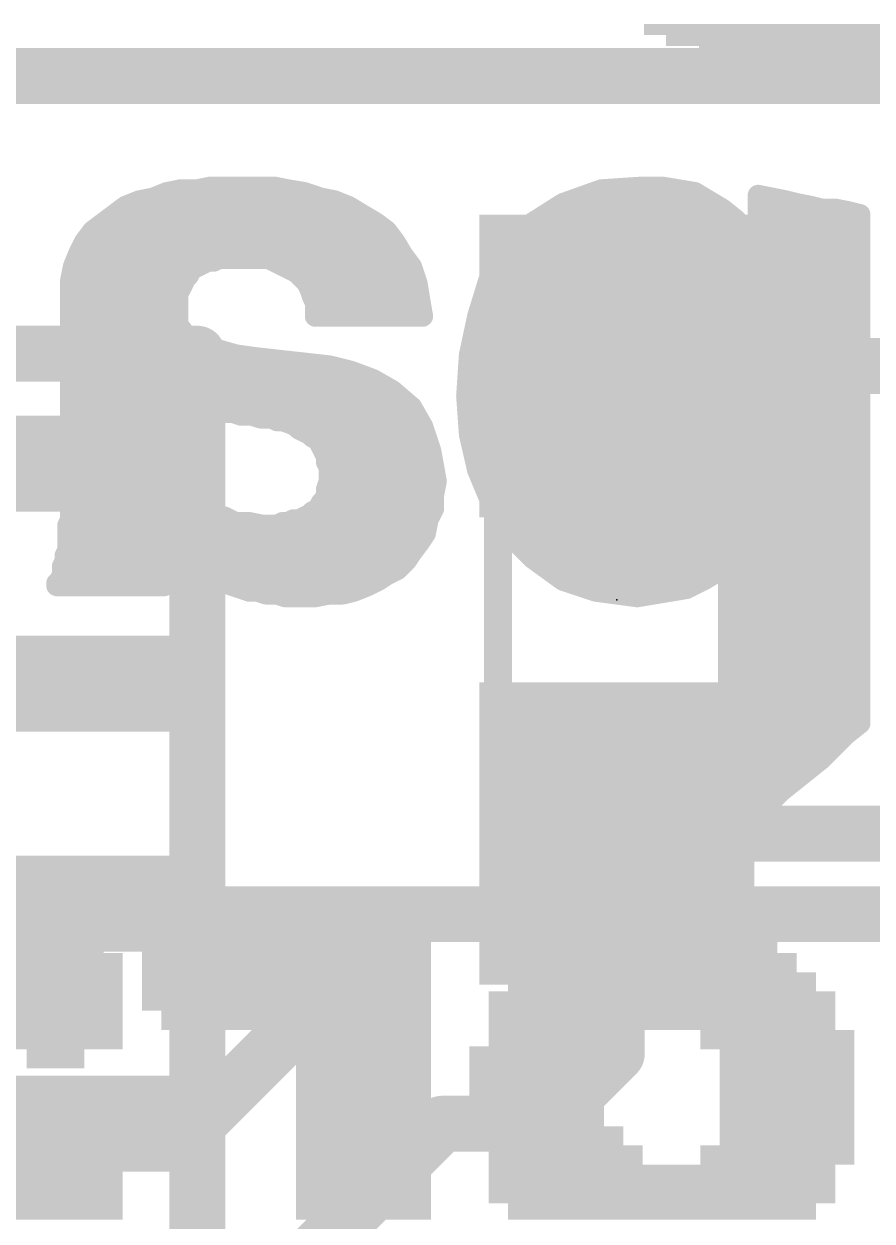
# Model space of a CAD drawing. Extents: x -23 to 93, y -71 to 33.
# Drawn here: x 20.069 to 23.153, y 12.346 to 16.699 of the extents above; entities that cross this region are included whole.
import ezdxf

# ---------------------------------------------------------------- set-up
doc = ezdxf.new("R2010")
doc.units = 0
for name, color, linetype in [('1', 12, 'CONTINUOUS'), ('16', 132, 'CONTINUOUS'), ('21', 41, 'CONTINUOUS'), ('22', 40, 'CONTINUOUS'), ('23', 53, 'CONTINUOUS'), ('31', 253, 'CONTINUOUS'), ('51', 53, 'CONTINUOUS')]:
    doc.layers.add(name, color=color, linetype=linetype)

# ---------------------------------------------------------------- blocks, each defined once
blk = doc.blocks.new('RECT')
blk.add_solid([(-0.5, -0.5), (0.5, -0.5), (-0.5, 0.5), (0.5, 0.5)])

msp = doc.modelspace()

# ---------------------------------------------------------------- linework, layer by layer
at = {"layer": '1', "const_width": 0.2032}
for points in [[(16.51, 16.51), (24.13, 16.51)], [(22.225, 15.455), (23.665, 15.455)], [(22.225, 13.755), (23.665, 13.755)], [(22.225, 12.954), (22.225, 13.755)], [(20.701, 12.7), (21.336, 13.335)], [(21.971, 12.7), (22.225, 12.954)], [(21.971, 12.7), (22.225, 12.954)], [(20.25, 12.7), (20.701, 12.7)], [(21.59, 12.7), (20.79, 11.9)], [(21.59, 12.7), (21.971, 12.7)]]:
    msp.add_lwpolyline(points, dxfattribs=at)
at = {"layer": '1', "const_width": 0.1016}
for points in [[(22.225, 15.5058, 1), (22.225, 15.4042)], [(22.225, 13.8058, 1), (22.225, 13.7042)], [(22.2758, 13.755, 1), (22.1742, 13.755)], [(21.3719, 13.2991, 1), (21.3001, 13.3709)], [(22.2609, 12.9181, 1), (22.1891, 12.9899)], [(22.2609, 12.9181, 1), (22.1891, 12.9899)], [(22.1742, 12.954, 1), (22.2758, 12.954)], [(20.25, 12.7508, 1), (20.25, 12.6492)], [(20.701, 12.6492, 1), (20.701, 12.7508)], [(21.59, 12.7508, 1), (21.59, 12.6492)], [(21.6259, 12.6641, 1), (21.5541, 12.7359)], [(21.971, 12.6492, 1), (21.971, 12.7508)], [(20.6651, 12.7359, 1), (20.7369, 12.6641)], [(21.9351, 12.7359, 1), (22.0069, 12.6641)], [(21.9351, 12.7359, 1), (22.0069, 12.6641)]]:
    msp.add_lwpolyline(points, format="xyb", dxfattribs=at)
at = {"layer": '16', "const_width": 0.2032}
msp.add_lwpolyline([(25.908, 13.462), (19.05, 13.462)], dxfattribs=at)
at = {"layer": '21', "const_width": 0.2032}
for points in [[(17.4, 15.5), (20.7, 15.5)], [(20.7, 15.5), (20.7, 9.9)]]:
    msp.add_lwpolyline(points, dxfattribs=at)
at = {"layer": '21', "const_width": 0.1016}
for points in [[(20.7508, 15.5, 1), (20.6492, 15.5)], [(20.7, 15.4492, 1), (20.7, 15.5508)]]:
    msp.add_lwpolyline(points, format="xyb", dxfattribs=at)
at = {"layer": '22', "const_width": 0.0762}
for points in [[(20.589, 16.086), (20.539, 16.066)], [(20.5695, 16.0782), (21.1124, 16.0782)], [(20.639, 16.096), (20.589, 16.086)], [(20.699, 16.096), (20.639, 16.096)], [(20.749, 16.106), (20.699, 16.096)], [(20.979, 16.106), (20.749, 16.106)], [(21.029, 16.096), (20.979, 16.106)], [(21.089, 16.086), (21.029, 16.096)], [(21.149, 16.066), (21.089, 16.086)], [(22.169, 16.096), (22.029, 16.046)], [(22.1192, 16.0782), (22.522, 16.0782)], [(22.319, 16.106), (22.169, 16.096)], [(22.389, 16.106), (22.319, 16.106)], [(22.509, 16.086), (22.389, 16.106)], [(22.609, 16.026), (22.509, 16.086)], [(22.839, 16.056), (22.739, 16.076)], [(22.739, 16.076), (22.739, 15.896)], [(20.439, 16.036), (20.319, 15.946)], [(20.489, 16.056), (20.439, 16.036)], [(20.539, 16.066), (20.489, 16.056)], [(21.199, 16.056), (21.149, 16.066)], [(21.249, 16.036), (21.199, 16.056)], [(21.349, 15.976), (21.249, 16.036)], [(22.029, 16.046), (21.919, 15.976)], [(22.659, 15.986), (22.609, 16.026)], [(22.879, 16.046), (22.839, 16.056)], [(22.929, 16.036), (22.879, 16.046)], [(22.969, 16.026), (22.929, 16.036)], [(23.019, 16.026), (22.969, 16.026)], [(23.069, 16.016), (23.019, 16.026)], [(20.3937, 16.002), (21.3057, 16.002)], [(21.9599, 16.002), (22.639, 16.002)], [(22.699, 15.946), (22.659, 15.986)], [(22.739, 16.002), (23.109, 16.002)], [(23.109, 16.006), (23.069, 16.016)], [(23.109, 14.156), (23.109, 16.006)], [(20.319, 15.946), (20.289, 15.906)], [(21.389, 15.946), (21.349, 15.976)], [(21.419, 15.906), (21.389, 15.946)], [(21.919, 15.976), (21.829, 15.876)], [(22.739, 15.896), (22.699, 15.946)], [(20.289, 15.906), (20.269, 15.866)], [(20.3039, 15.9258), (21.4042, 15.9258)], [(21.449, 15.856), (21.419, 15.906)], [(21.8738, 15.9258), (22.7152, 15.9258)], [(22.739, 15.9258), (23.109, 15.9258)], [(20.269, 15.866), (20.249, 15.816)], [(21.479, 15.816), (21.449, 15.856)], [(21.829, 15.876), (21.759, 15.766)], [(20.249, 15.816), (20.239, 15.766)], [(20.2624, 15.8496), (21.4538, 15.8496)], [(20.679, 15.806), (20.739, 15.836)], [(20.739, 15.836), (20.759, 15.836)], [(20.759, 15.836), (20.779, 15.846)], [(20.779, 15.846), (20.959, 15.846)], [(20.959, 15.846), (21.059, 15.796)], [(21.499, 15.756), (21.479, 15.816)], [(21.8122, 15.8496), (23.109, 15.8496)], [(22.319, 15.806), (22.409, 15.816)], [(22.409, 15.816), (22.489, 15.806)], [(20.239, 15.766), (20.239, 14.896)], [(20.2405, 15.7734), (20.6577, 15.7734)], [(20.629, 15.716), (20.659, 15.776)], [(20.659, 15.776), (20.669, 15.786)], [(20.669, 15.786), (20.679, 15.806)], [(21.059, 15.796), (21.099, 15.756)], [(21.0816, 15.7734), (21.4932, 15.7734)], [(21.759, 15.766), (21.719, 15.636)], [(21.7637, 15.7734), (22.2451, 15.7734)], [(22.189, 15.736), (22.249, 15.776)], [(22.249, 15.776), (22.319, 15.806)], [(22.489, 15.806), (22.569, 15.776)], [(22.569, 15.776), (22.619, 15.736)], [(22.5723, 15.7734), (23.109, 15.7734)], [(21.099, 15.756), (21.109, 15.736)], [(21.109, 15.736), (21.119, 15.706)], [(21.519, 15.636), (21.499, 15.756)], [(22.139, 15.676), (22.189, 15.736)], [(22.619, 15.736), (22.669, 15.676)], [(20.239, 15.6972), (20.629, 15.6972)], [(20.629, 15.606), (20.629, 15.716)], [(21.119, 15.706), (21.129, 15.686)], [(21.1234, 15.6972), (21.5088, 15.6972)], [(21.129, 15.686), (21.129, 15.636)], [(21.7378, 15.6972), (22.1567, 15.6972)], [(22.6513, 15.6972), (23.109, 15.6972)], [(21.129, 15.636), (21.519, 15.636)], [(21.719, 15.636), (21.689, 15.496)], [(22.109, 15.606), (22.139, 15.676)], [(22.669, 15.676), (22.699, 15.606)], [(20.239, 15.621), (20.629, 15.621)], [(20.659, 15.566), (20.629, 15.606)], [(21.7158, 15.621), (22.1154, 15.621)], [(22.079, 15.526), (22.109, 15.606)], [(22.6926, 15.621), (23.109, 15.621)], [(22.699, 15.606), (22.729, 15.526)], [(20.709, 15.536), (20.659, 15.566)], [(20.239, 15.5448), (20.6943, 15.5448)], [(20.769, 15.516), (20.709, 15.536)], [(20.839, 15.496), (20.769, 15.516)], [(21.6995, 15.5448), (22.0861, 15.5448)], [(22.069, 15.446), (22.079, 15.526)], [(22.7219, 15.5448), (23.109, 15.5448)], [(22.729, 15.526), (22.739, 15.446)], [(20.239, 15.4686), (20.8322, 15.4686)], [(20.839, 15.496), (20.789, 15.296)], [(20.789, 15.296), (20.839, 15.496)], [(20.8322, 15.4686), (21.0656, 15.4686)], [(20.909, 15.486), (20.839, 15.496)], [(21.089, 15.466), (20.909, 15.486)], [(21.009, 15.256), (21.089, 15.466)], [(21.089, 15.466), (21.009, 15.256)], [(21.179, 15.456), (21.089, 15.466)], [(21.689, 15.496), (21.679, 15.346)], [(21.6872, 15.4686), (22.0718, 15.4686)], [(22.7362, 15.4686), (23.109, 15.4686)], [(21.259, 15.436), (21.179, 15.456)], [(21.339, 15.406), (21.259, 15.436)], [(22.069, 15.356), (22.069, 15.446)], [(22.739, 15.446), (22.739, 15.276)], [(20.239, 15.3924), (20.8131, 15.3924)], [(20.8131, 15.3924), (21.061, 15.3924)], [(21.061, 15.3924), (21.3628, 15.3924)], [(21.409, 15.366), (21.339, 15.406)], [(21.6821, 15.3924), (22.069, 15.3924)], [(22.739, 15.3924), (23.109, 15.3924)], [(20.629, 15.116), (20.629, 15.346)], [(20.629, 15.346), (20.649, 15.326)], [(21.479, 15.306), (21.409, 15.366)], [(22.069, 15.356), (21.679, 15.346)], [(21.679, 15.346), (22.069, 15.356)], [(21.679, 15.346), (21.689, 15.206)], [(22.069, 15.276), (22.069, 15.356)], [(20.239, 15.3162), (20.629, 15.3162)], [(20.649, 15.326), (20.669, 15.326)], [(20.669, 15.326), (20.709, 15.306)], [(20.6886, 15.3162), (20.7941, 15.3162)], [(20.709, 15.306), (20.729, 15.306)], [(20.729, 15.306), (20.749, 15.296)], [(20.749, 15.296), (20.789, 15.296)], [(20.789, 15.296), (20.809, 15.286)], [(20.7941, 15.3162), (21.0319, 15.3162)], [(20.809, 15.286), (20.829, 15.286)], [(20.829, 15.286), (20.859, 15.276)], [(21.0319, 15.3162), (21.4671, 15.3162)], [(21.519, 15.236), (21.479, 15.306)], [(21.6811, 15.3162), (22.069, 15.3162)], [(22.739, 15.3162), (23.109, 15.3162)], [(20.859, 15.276), (20.899, 15.276)], [(20.899, 15.276), (20.929, 15.266)], [(20.929, 15.266), (20.969, 15.266)], [(20.969, 15.266), (20.989, 15.256)], [(20.989, 15.256), (21.009, 15.256)], [(21.009, 15.256), (21.039, 15.246)], [(21.039, 15.246), (21.059, 15.236)], [(22.079, 15.196), (22.069, 15.276)], [(22.739, 15.276), (22.699, 15.116)], [(20.239, 15.24), (20.629, 15.24)], [(21.051, 15.24), (21.5167, 15.24)], [(21.059, 15.236), (21.069, 15.226)], [(21.069, 15.226), (21.109, 15.206)], [(21.109, 15.206), (21.119, 15.196)], [(21.549, 15.146), (21.519, 15.236)], [(21.6866, 15.24), (22.0735, 15.24)], [(21.689, 15.206), (21.719, 15.076)], [(22.73, 15.24), (23.109, 15.24)], [(20.239, 15.1638), (20.629, 15.1638)], [(21.119, 15.196), (21.139, 15.186)], [(21.139, 15.186), (21.169, 15.126)], [(21.1501, 15.1638), (21.5431, 15.1638)], [(21.6987, 15.1638), (22.0911, 15.1638)], [(22.109, 15.116), (22.079, 15.196)], [(22.711, 15.1638), (23.109, 15.1638)], [(20.639, 15.086), (20.629, 15.116)], [(21.169, 15.126), (21.169, 15.106)], [(21.569, 15.036), (21.549, 15.146)], [(21.769, 14.956), (22.109, 15.116)], [(22.109, 15.116), (21.769, 14.956)], [(22.139, 15.046), (22.109, 15.116)], [(22.699, 15.116), (22.669, 15.046)], [(20.239, 15.0876), (20.6385, 15.0876)], [(20.649, 15.066), (20.639, 15.086)], [(21.169, 15.106), (21.179, 15.086)], [(21.1782, 15.0876), (21.5596, 15.0876)], [(21.179, 15.086), (21.179, 15.036)], [(21.7163, 15.0876), (22.0487, 15.0876)], [(21.719, 15.076), (21.769, 14.956)], [(22.0487, 15.0876), (22.1212, 15.0876)], [(22.6868, 15.0876), (23.109, 15.0876)], [(20.669, 15.006), (20.649, 15.066)], [(21.179, 15.036), (21.169, 15.006)], [(21.559, 14.986), (21.569, 15.036)], [(22.179, 14.996), (22.139, 15.046)], [(22.669, 15.046), (22.619, 14.996)], [(20.239, 15.0114), (20.6672, 15.0114)], [(20.689, 14.986), (20.669, 15.006)], [(20.709, 14.956), (20.689, 14.986)], [(21.169, 14.986), (21.159, 14.966)], [(21.169, 15.006), (21.169, 14.986)], [(21.1708, 15.0114), (21.5641, 15.0114)], [(21.559, 14.936), (21.559, 14.986)], [(21.7459, 15.0114), (21.8867, 15.0114)], [(21.8867, 15.0114), (22.1667, 15.0114)], [(22.239, 14.946), (22.179, 14.996)], [(22.619, 14.996), (22.559, 14.946)], [(22.6344, 15.0114), (23.109, 15.0114)], [(20.729, 14.936), (20.709, 14.956)], [(21.149, 14.956), (21.139, 14.936)], [(21.159, 14.966), (21.149, 14.956)], [(21.769, 14.956), (21.829, 14.846)], [(22.319, 14.926), (22.239, 14.946)], [(22.559, 14.946), (22.489, 14.926)], [(20.239, 14.896), (20.229, 14.876)], [(20.239, 14.9352), (20.7302, 14.9352)], [(20.759, 14.916), (20.729, 14.936)], [(20.799, 14.906), (20.759, 14.916)], [(20.839, 14.886), (20.799, 14.906)], [(21.049, 14.896), (21.029, 14.886)], [(21.069, 14.896), (21.049, 14.896)], [(21.109, 14.916), (21.069, 14.896)], [(21.119, 14.926), (21.109, 14.916)], [(21.139, 14.936), (21.119, 14.926)], [(21.1374, 14.9352), (21.5586, 14.9352)], [(21.529, 14.846), (21.539, 14.896)], [(21.539, 14.896), (21.559, 14.936)], [(21.7803, 14.9352), (22.2822, 14.9352)], [(22.399, 14.916), (22.319, 14.926)], [(22.489, 14.926), (22.399, 14.916)], [(22.5212, 14.9352), (23.109, 14.9352)], [(20.229, 14.876), (20.229, 14.786)], [(20.229, 14.859), (21.5316, 14.859)], [(20.889, 14.886), (20.839, 14.886)], [(20.939, 14.876), (20.889, 14.886)], [(20.989, 14.876), (20.939, 14.876)], [(21.009, 14.886), (20.989, 14.876)], [(21.029, 14.886), (21.009, 14.886)], [(21.8219, 14.859), (23.109, 14.859)], [(21.479, 14.776), (21.509, 14.816)], [(21.509, 14.816), (21.529, 14.846)], [(21.829, 14.846), (21.919, 14.756)], [(22.639, 14.736), (22.719, 14.836)], [(22.719, 14.836), (22.729, 14.836)], [(22.729, 14.836), (22.729, 13.816)], [(20.229, 14.786), (20.219, 14.766)], [(20.219, 14.766), (20.219, 14.746)], [(20.2274, 14.7828), (20.609, 14.7828)], [(20.609, 14.736), (20.609, 14.796)], [(20.609, 14.796), (20.629, 14.766)], [(20.6178, 14.7828), (21.4841, 14.7828)], [(20.629, 14.766), (20.659, 14.746)], [(21.459, 14.746), (21.479, 14.776)], [(21.8922, 14.7828), (22.6764, 14.7828)], [(22.729, 14.7828), (23.109, 14.7828)], [(20.219, 14.746), (20.209, 14.726)], [(20.209, 14.726), (20.209, 14.696)], [(20.599, 14.726), (20.609, 14.736)], [(20.599, 14.696), (20.599, 14.726)], [(20.659, 14.746), (20.679, 14.726)], [(20.679, 14.726), (20.709, 14.706)], [(21.429, 14.716), (21.459, 14.746)], [(21.919, 14.756), (22.029, 14.676)], [(22.539, 14.676), (22.639, 14.736)], [(20.199, 14.676), (20.189, 14.666)], [(20.209, 14.696), (20.199, 14.676)], [(20.209, 14.7066), (20.599, 14.7066)], [(20.579, 14.666), (20.589, 14.676)], [(20.589, 14.686), (20.599, 14.696)], [(20.589, 14.676), (20.589, 14.686)], [(20.7081, 14.7066), (21.4102, 14.7066)], [(20.709, 14.706), (20.739, 14.696)], [(20.739, 14.696), (20.769, 14.676)], [(20.769, 14.676), (20.889, 14.636)], [(21.319, 14.656), (21.359, 14.676)], [(21.359, 14.676), (21.389, 14.696)], [(21.389, 14.696), (21.429, 14.716)], [(21.9869, 14.7066), (22.59, 14.7066)], [(22.029, 14.676), (22.149, 14.636)], [(22.479, 14.646), (22.539, 14.676)], [(22.729, 14.7066), (23.109, 14.7066)], [(20.189, 14.666), (20.189, 14.656)], [(20.189, 14.656), (20.579, 14.656)], [(20.579, 14.656), (20.579, 14.666)], [(20.889, 14.636), (20.919, 14.636)], [(20.919, 14.636), (20.949, 14.626)], [(21.229, 14.626), (21.269, 14.636)], [(21.269, 14.636), (21.319, 14.656)], [(22.149, 14.636), (22.299, 14.616)], [(22.299, 14.616), (22.479, 14.646)], [(20.9358, 14.6304), (21.2466, 14.6304)], [(20.949, 14.626), (20.989, 14.626)], [(20.989, 14.626), (21.019, 14.616)], [(21.019, 14.616), (21.129, 14.616)], [(21.129, 14.616), (21.179, 14.626)], [(21.179, 14.626), (21.229, 14.626)], [(22.191, 14.6304), (22.3854, 14.6304)], [(22.729, 14.6304), (23.109, 14.6304)], [(22.729, 14.5542), (23.109, 14.5542)], [(22.729, 14.478), (23.109, 14.478)], [(22.729, 14.4018), (23.109, 14.4018)], [(22.729, 14.3256), (23.109, 14.3256)], [(22.729, 14.2494), (23.109, 14.2494)], [(22.729, 14.1732), (23.109, 14.1732)], [(23.059, 14.116), (23.109, 14.156)], [(22.969, 14.026), (23.059, 14.116)], [(22.729, 14.097), (23.04, 14.097)], [(22.819, 13.906), (22.969, 14.026)], [(22.729, 14.0208), (22.9625, 14.0208)], [(22.729, 13.9446), (22.8673, 13.9446)], [(22.729, 13.816), (22.819, 13.906)], [(22.729, 13.8684), (22.7814, 13.8684)]]:
    msp.add_lwpolyline(points, dxfattribs=at)
at = {"layer": '22', "const_width": 0.0381}
for points in [[(20.5695, 16.0973, 1), (20.5695, 16.0592)], [(20.5853, 16.1047, 1), (20.5927, 16.0673)], [(20.5961, 16.0683, 1), (20.5819, 16.1037)], [(20.639, 16.1151, 1), (20.639, 16.077)], [(20.6427, 16.0773, 1), (20.6353, 16.1147)], [(20.6953, 16.1147, 1), (20.7027, 16.0773)], [(20.699, 16.077, 1), (20.699, 16.1151)], [(20.749, 16.1251, 1), (20.749, 16.087)], [(20.7527, 16.0873, 1), (20.7453, 16.1247)], [(20.9827, 16.1247, 1), (20.9753, 16.0873)], [(20.979, 16.087, 1), (20.979, 16.1251)], [(21.0321, 16.1148, 1), (21.0259, 16.0772)], [(21.0253, 16.0773, 1), (21.0327, 16.1147)], [(21.095, 16.1041, 1), (21.083, 16.0679)], [(21.0859, 16.0672, 1), (21.0921, 16.1048)], [(21.1124, 16.0592, 1), (21.1124, 16.0973)], [(22.1192, 16.0973, 1), (22.1192, 16.0592)], [(22.1677, 16.115, 1), (22.1703, 16.077)], [(22.1754, 16.0781, 1), (22.1626, 16.1139)], [(22.319, 16.1251, 1), (22.319, 16.087)], [(22.3203, 16.087, 1), (22.3177, 16.125)], [(22.3921, 16.1248, 1), (22.3859, 16.0872)], [(22.389, 16.087, 1), (22.389, 16.1251)], [(22.5188, 16.1023, 1), (22.4992, 16.0697)], [(22.5059, 16.0672, 1), (22.5121, 16.1048)], [(22.522, 16.0592, 1), (22.522, 16.0973)], [(22.7427, 16.0947, 1), (22.7353, 16.0573)], [(22.7581, 16.076, 1), (22.72, 16.076)], [(20.4319, 16.0537, 1), (20.4461, 16.0183)], [(20.4504, 16.0208, 1), (20.4276, 16.0512)], [(20.4853, 16.0747, 1), (20.4927, 16.0373)], [(20.4961, 16.0383, 1), (20.4819, 16.0737)], [(20.5319, 16.0837, 1), (20.5461, 16.0483)], [(20.5427, 16.0473, 1), (20.5353, 16.0847)], [(21.1527, 16.0847, 1), (21.1453, 16.0473)], [(21.143, 16.0479, 1), (21.155, 16.0841)], [(21.2061, 16.0737, 1), (21.1919, 16.0383)], [(21.1953, 16.0373, 1), (21.2027, 16.0747)], [(21.2588, 16.0523, 1), (21.2392, 16.0197)], [(21.2419, 16.0183, 1), (21.2561, 16.0537)], [(22.0226, 16.0639, 1), (22.0354, 16.0281)], [(22.0392, 16.0299, 1), (22.0188, 16.0621)], [(22.6209, 16.0409, 1), (22.5971, 16.0111)], [(22.8436, 16.0745, 1), (22.8344, 16.0375)], [(22.8353, 16.0373, 1), (22.8427, 16.0747)], [(22.8827, 16.0647, 1), (22.8753, 16.0273)], [(22.8744, 16.0275, 1), (22.8836, 16.0645)], [(22.9336, 16.0545, 1), (22.9244, 16.0175)], [(22.9253, 16.0173, 1), (22.9327, 16.0547)], [(22.969, 16.045, 1), (22.969, 16.0069)], [(22.9644, 16.0075, 1), (22.9736, 16.0445)], [(23.0227, 16.0447, 1), (23.0153, 16.0073)], [(23.019, 16.0069, 1), (23.019, 16.045)], [(20.3937, 16.0211, 1), (20.3937, 15.983)], [(21.3057, 15.983, 1), (21.3057, 16.0211)], [(21.9599, 16.0211, 1), (21.9599, 15.983)], [(22.5992, 16.0097, 1), (22.6188, 16.0423)], [(22.639, 15.983, 1), (22.639, 16.0211)], [(22.6725, 15.9995, 1), (22.6455, 15.9725)], [(22.6471, 15.9711, 1), (22.6709, 16.0009)], [(22.739, 16.0211, 1), (22.739, 15.983)], [(23.0736, 16.0345, 1), (23.0644, 15.9975)], [(23.0653, 15.9973, 1), (23.0727, 16.0347)], [(23.1281, 16.006, 1), (23.09, 16.006)], [(23.1044, 15.9875, 1), (23.1136, 16.0245)], [(23.109, 15.983, 1), (23.109, 16.0211)], [(20.3076, 15.9612, 1), (20.3304, 15.9308)], [(20.3342, 15.9346, 1), (20.3038, 15.9574)], [(21.3604, 15.9912, 1), (21.3376, 15.9608)], [(21.3392, 15.9597, 1), (21.3588, 15.9923)], [(21.4042, 15.9574, 1), (21.3738, 15.9346)], [(21.3776, 15.9308, 1), (21.4004, 15.9612)], [(21.9088, 15.9921, 1), (21.9292, 15.9599)], [(21.9332, 15.9633, 1), (21.9048, 15.9887)], [(22.7139, 15.9579, 1), (22.6841, 15.9341)], [(22.6855, 15.9325, 1), (22.7125, 15.9595)], [(20.2738, 15.9174, 1), (20.3042, 15.8946)], [(20.306, 15.8975, 1), (20.272, 15.9145)], [(20.3039, 15.9449, 1), (20.3039, 15.9068)], [(21.4353, 15.9158, 1), (21.4027, 15.8962)], [(21.4038, 15.8946, 1), (21.4342, 15.9174)], [(21.4042, 15.9068, 1), (21.4042, 15.9449)], [(21.8738, 15.9449, 1), (21.8738, 15.9068)], [(22.7152, 15.9068, 1), (22.7152, 15.9449)], [(22.739, 15.9449, 1), (22.739, 15.9068)], [(23.109, 15.9068, 1), (23.109, 15.9449)], [(20.252, 15.8745, 1), (20.286, 15.8575)], [(20.2867, 15.8589, 1), (20.2513, 15.8731)], [(21.4642, 15.8674, 1), (21.4338, 15.8446)], [(21.8148, 15.8887, 1), (21.8432, 15.8633)], [(21.8451, 15.8658, 1), (21.8129, 15.8862)], [(22.72, 15.896, 1), (22.7581, 15.896)], [(22.7241, 15.8841, 1), (22.7539, 15.9079)], [(20.2677, 15.8123, 1), (20.2303, 15.8197)], [(20.2624, 15.8687, 1), (20.2624, 15.8306)], [(20.739, 15.8551, 1), (20.739, 15.817)], [(20.7475, 15.819, 1), (20.7305, 15.853)], [(20.7505, 15.853, 1), (20.7675, 15.819)], [(20.759, 15.817, 1), (20.759, 15.8551)], [(20.779, 15.8651, 1), (20.779, 15.827)], [(20.7875, 15.829, 1), (20.7705, 15.863)], [(20.9675, 15.863, 1), (20.9505, 15.829)], [(20.959, 15.827, 1), (20.959, 15.8651)], [(21.4327, 15.8462, 1), (21.4653, 15.8658)], [(21.4538, 15.8306, 1), (21.4538, 15.8687)], [(21.4971, 15.822, 1), (21.4609, 15.81)], [(21.4638, 15.8046, 1), (21.4942, 15.8274)], [(21.8122, 15.8687, 1), (21.8122, 15.8306)], [(22.4114, 15.8349, 1), (22.4066, 15.7971)], [(22.4111, 15.7971, 1), (22.4069, 15.8349)], [(23.109, 15.8306, 1), (23.109, 15.8687)], [(20.2581, 15.766, 1), (20.22, 15.766)], [(20.2405, 15.7925, 1), (20.2405, 15.7544)], [(20.2313, 15.8231, 1), (20.2667, 15.8089)], [(20.6455, 15.7895, 1), (20.6725, 15.7625)], [(20.676, 15.7675, 1), (20.642, 15.7845)], [(20.652, 15.7945, 1), (20.686, 15.7775)], [(20.6825, 15.7725, 1), (20.6555, 15.7995)], [(20.6577, 15.7544, 1), (20.6577, 15.7925)], [(20.6705, 15.823, 1), (20.6875, 15.789)], [(20.696, 15.7975, 1), (20.662, 15.8145)], [(21.0725, 15.8095, 1), (21.0455, 15.7825)], [(21.0505, 15.779, 1), (21.0675, 15.813)], [(21.0816, 15.7925, 1), (21.0816, 15.7544)], [(21.4932, 15.7544, 1), (21.4932, 15.7925)], [(21.7772, 15.7604, 1), (21.7408, 15.7716)], [(21.7637, 15.7925, 1), (21.7637, 15.7544)], [(22.2415, 15.7935, 1), (22.2565, 15.7585)], [(22.2596, 15.7601, 1), (22.2384, 15.7919)], [(22.2451, 15.7544, 1), (22.2451, 15.7925)], [(22.3169, 15.8249, 1), (22.3211, 15.7871)], [(22.3265, 15.7885, 1), (22.3115, 15.8235)], [(22.4957, 15.8238, 1), (22.4823, 15.7882)], [(22.4866, 15.7871, 1), (22.4914, 15.8249)], [(22.5809, 15.7909, 1), (22.5571, 15.7611)], [(22.5723, 15.7925, 1), (22.5723, 15.7544)], [(22.5623, 15.7582, 1), (22.5757, 15.7938)], [(23.109, 15.7544, 1), (23.109, 15.7925)], [(20.2203, 15.7697, 1), (20.2577, 15.7623)], [(21.116, 15.7645, 1), (21.082, 15.7475)], [(21.0855, 15.7425, 1), (21.1125, 15.7695)], [(21.1271, 15.742, 1), (21.0909, 15.73)], [(21.092, 15.7275, 1), (21.126, 15.7445)], [(21.5178, 15.7591, 1), (21.4802, 15.7529)], [(21.4809, 15.75, 1), (21.5171, 15.762)], [(21.7429, 15.7762, 1), (21.7751, 15.7558)], [(22.1784, 15.7519, 1), (22.1996, 15.7201)], [(22.2036, 15.7238, 1), (22.1744, 15.7482)], [(22.6336, 15.7482, 1), (22.6044, 15.7238)], [(22.6071, 15.7211, 1), (22.6309, 15.7509)], [(20.239, 15.7163, 1), (20.239, 15.6782)], [(20.6481, 15.716, 1), (20.61, 15.716)], [(20.612, 15.7245, 1), (20.646, 15.7075)], [(20.629, 15.6782, 1), (20.629, 15.7163)], [(21.136, 15.7145, 1), (21.102, 15.6975)], [(21.1009, 15.7, 1), (21.1371, 15.712)], [(21.1234, 15.7163, 1), (21.1234, 15.6782)], [(21.1481, 15.686, 1), (21.11, 15.686)], [(21.5088, 15.6782, 1), (21.5088, 15.7163)], [(21.7378, 15.7163, 1), (21.7378, 15.6782)], [(22.1567, 15.6782, 1), (22.1567, 15.7163)], [(22.6513, 15.7163, 1), (22.6513, 15.6782)], [(23.109, 15.6782, 1), (23.109, 15.7163)], [(21.129, 15.6551, 1), (21.129, 15.617)], [(21.112, 15.6775, 1), (21.146, 15.6945)], [(21.519, 15.617, 1), (21.519, 15.6551)], [(21.7376, 15.632, 1), (21.7004, 15.64)], [(22.1244, 15.6882, 1), (22.1536, 15.6638)], [(22.1565, 15.6685, 1), (22.1215, 15.6835)], [(22.6865, 15.6835, 1), (22.6515, 15.6685)], [(22.6544, 15.6638, 1), (22.6836, 15.6882)], [(20.239, 15.6401, 1), (20.239, 15.602)], [(20.6442, 15.6174, 1), (20.6138, 15.5946)], [(20.629, 15.602, 1), (20.629, 15.6401)], [(21.11, 15.636, 1), (21.1481, 15.636)], [(21.5002, 15.6329, 1), (21.5378, 15.6391)], [(21.7158, 15.6401, 1), (21.7158, 15.602)], [(21.7008, 15.6416, 1), (21.7372, 15.6304)], [(22.0915, 15.6135, 1), (22.1265, 15.5985)], [(22.1268, 15.5993, 1), (22.0912, 15.6127)], [(22.1154, 15.602, 1), (22.1154, 15.6401)], [(22.6926, 15.6401, 1), (22.6926, 15.602)], [(22.7168, 15.6127, 1), (22.6812, 15.5993)], [(22.6815, 15.5985, 1), (22.7165, 15.6135)], [(23.109, 15.602, 1), (23.109, 15.6401)], [(20.61, 15.606, 1), (20.6481, 15.606)], [(20.6688, 15.5823, 1), (20.6492, 15.5497)], [(20.6438, 15.5546, 1), (20.6742, 15.5774)], [(20.239, 15.5639, 1), (20.239, 15.5258)], [(20.715, 15.5541, 1), (20.703, 15.5179)], [(20.6943, 15.5258, 1), (20.6943, 15.5639)], [(20.6992, 15.5197, 1), (20.7188, 15.5523)], [(20.7742, 15.5343, 1), (20.7638, 15.4977)], [(20.763, 15.4979, 1), (20.775, 15.5341)], [(21.6995, 15.5639, 1), (21.6995, 15.5258)], [(22.0612, 15.5327, 1), (22.0968, 15.5193)], [(22.0979, 15.5236, 1), (22.0601, 15.5284)], [(22.0861, 15.5258, 1), (22.0861, 15.5639)], [(22.7219, 15.5639, 1), (22.7219, 15.5258)], [(22.7479, 15.5284, 1), (22.7101, 15.5236)], [(22.7112, 15.5193, 1), (22.7468, 15.5327)], [(23.109, 15.5258, 1), (23.109, 15.5639)], [(20.239, 15.4877, 1), (20.239, 15.4496)], [(20.8322, 15.4877, 1), (20.8322, 15.4496)], [(20.8417, 15.5149, 1), (20.8363, 15.4771)], [(20.8575, 15.4914, 1), (20.8205, 15.5006)], [(20.8575, 15.4914, 1), (20.8205, 15.5006)], [(20.8322, 15.4496, 1), (20.8322, 15.4877)], [(20.8338, 15.4777, 1), (20.8442, 15.5143)], [(20.9111, 15.5049, 1), (20.9069, 15.4671)], [(20.9063, 15.4671, 1), (20.9117, 15.5049)], [(21.0656, 15.4496, 1), (21.0656, 15.4877)], [(21.0911, 15.4849, 1), (21.0869, 15.4471)], [(21.1068, 15.4592, 1), (21.0712, 15.4728)], [(21.1068, 15.4592, 1), (21.0712, 15.4728)], [(21.0869, 15.4471, 1), (21.0911, 15.4849)], [(21.6872, 15.4877, 1), (21.6872, 15.4496)], [(21.6704, 15.5, 1), (21.7076, 15.492)], [(21.708, 15.4947, 1), (21.67, 15.4973)], [(22.0718, 15.4496, 1), (22.0718, 15.4877)], [(22.7362, 15.4877, 1), (22.7362, 15.4496)], [(23.109, 15.4496, 1), (23.109, 15.4877)], [(21.1836, 15.4745, 1), (21.1744, 15.4375)], [(21.1769, 15.4371, 1), (21.1811, 15.4749)], [(21.2657, 15.4538, 1), (21.2523, 15.4182)], [(21.2544, 15.4175, 1), (21.2636, 15.4545)], [(22.0501, 15.4484, 1), (22.0879, 15.4436)], [(22.0881, 15.446, 1), (22.05, 15.446)], [(22.7581, 15.446, 1), (22.72, 15.446)], [(22.7201, 15.4436, 1), (22.7579, 15.4484)], [(20.239, 15.4115, 1), (20.239, 15.3734)], [(20.8131, 15.4115, 1), (20.8131, 15.3734)], [(20.8131, 15.3734, 1), (20.8131, 15.4115)], [(21.061, 15.4115, 1), (21.061, 15.3734)], [(21.061, 15.3734, 1), (21.061, 15.4115)], [(21.3485, 15.4225, 1), (21.3295, 15.3895)], [(21.3323, 15.3882, 1), (21.3457, 15.4238)], [(21.3628, 15.3734, 1), (21.3628, 15.4115)], [(21.6821, 15.4115, 1), (21.6821, 15.3734)], [(22.069, 15.3734, 1), (22.069, 15.4115)], [(22.739, 15.4115, 1), (22.739, 15.3734)], [(23.109, 15.3734, 1), (23.109, 15.4115)], [(20.6481, 15.346, 1), (20.61, 15.346)], [(20.6425, 15.3595, 1), (20.6155, 15.3325)], [(21.4214, 15.3805, 1), (21.3966, 15.3515)], [(21.3995, 15.3495, 1), (21.4185, 15.3825)], [(21.6785, 15.365, 1), (21.6795, 15.327)], [(21.698, 15.3474, 1), (21.66, 15.3446)], [(21.6785, 15.365, 1), (21.6795, 15.327)], [(21.66, 15.3473, 1), (21.698, 15.3447)], [(22.0881, 15.356, 1), (22.05, 15.356)], [(22.05, 15.356, 1), (22.0881, 15.356)], [(22.0695, 15.337, 1), (22.0685, 15.375)], [(22.0695, 15.337, 1), (22.0685, 15.375)], [(20.239, 15.3353, 1), (20.239, 15.2972)], [(20.629, 15.2972, 1), (20.629, 15.3353)], [(20.649, 15.3451, 1), (20.649, 15.307)], [(20.6355, 15.3125, 1), (20.6625, 15.3395)], [(20.6775, 15.343, 1), (20.6605, 15.309)], [(20.669, 15.307, 1), (20.669, 15.3451)], [(20.6886, 15.3353, 1), (20.6886, 15.2972)], [(20.709, 15.3251, 1), (20.709, 15.287)], [(20.7005, 15.289, 1), (20.7175, 15.323)], [(20.7375, 15.323, 1), (20.7205, 15.289)], [(20.729, 15.287, 1), (20.729, 15.3251)], [(20.749, 15.3151, 1), (20.749, 15.277)], [(20.7405, 15.279, 1), (20.7575, 15.313)], [(20.7975, 15.313, 1), (20.7805, 15.279)], [(20.7941, 15.3353, 1), (20.7941, 15.2972)], [(20.789, 15.277, 1), (20.789, 15.3151)], [(20.809, 15.3051, 1), (20.809, 15.267)], [(20.7941, 15.2972, 1), (20.7941, 15.3353)], [(20.835, 15.3041, 1), (20.823, 15.2679)], [(20.829, 15.267, 1), (20.829, 15.3051)], [(21.0319, 15.3353, 1), (21.0319, 15.2972)], [(21.0319, 15.2972, 1), (21.0319, 15.3353)], [(21.4955, 15.3155, 1), (21.4625, 15.2965)], [(21.4666, 15.2915, 1), (21.4914, 15.3205)], [(21.4671, 15.2972, 1), (21.4671, 15.3353)], [(21.6811, 15.3353, 1), (21.6811, 15.2972)], [(22.069, 15.2972, 1), (22.069, 15.3353)], [(22.739, 15.3353, 1), (22.739, 15.2972)], [(23.109, 15.2972, 1), (23.109, 15.3353)], [(20.7705, 15.3006, 1), (20.8075, 15.2914)], [(20.7705, 15.3006, 1), (20.8075, 15.2914)], [(20.8005, 15.269, 1), (20.8175, 15.303)], [(20.859, 15.2951, 1), (20.859, 15.257)], [(20.853, 15.2579, 1), (20.865, 15.2941)], [(20.905, 15.2941, 1), (20.893, 15.2579)], [(20.899, 15.257, 1), (20.899, 15.2951)], [(20.929, 15.2851, 1), (20.929, 15.247)], [(20.923, 15.2479, 1), (20.935, 15.2841)], [(20.9775, 15.283, 1), (20.9605, 15.249)], [(20.969, 15.247, 1), (20.969, 15.2851)], [(20.989, 15.2751, 1), (20.989, 15.237)], [(20.9805, 15.239, 1), (20.9975, 15.273)], [(21.015, 15.2741, 1), (21.003, 15.2379)], [(20.9912, 15.2628, 1), (21.0268, 15.2492)], [(20.9912, 15.2628, 1), (21.0268, 15.2492)], [(21.009, 15.237, 1), (21.009, 15.2751)], [(21.0475, 15.263, 1), (21.0305, 15.229)], [(21.033, 15.2279, 1), (21.045, 15.2641)], [(22.0879, 15.2784, 1), (22.0501, 15.2736)], [(22.05, 15.276, 1), (22.0881, 15.276)], [(22.72, 15.276, 1), (22.7581, 15.276)], [(22.7575, 15.2714, 1), (22.7205, 15.2806)], [(20.239, 15.2591, 1), (20.239, 15.221)], [(20.629, 15.221, 1), (20.629, 15.2591)], [(21.051, 15.2591, 1), (21.051, 15.221)], [(21.0725, 15.2495, 1), (21.0455, 15.2225)], [(21.0775, 15.243, 1), (21.0605, 15.209)], [(21.0505, 15.219, 1), (21.0675, 15.253)], [(21.0555, 15.2125, 1), (21.0825, 15.2395)], [(21.1225, 15.2195, 1), (21.0955, 15.1925)], [(21.1005, 15.189, 1), (21.1175, 15.223)], [(21.5371, 15.242, 1), (21.5009, 15.23)], [(21.5025, 15.2265, 1), (21.5355, 15.2455)], [(21.5167, 15.221, 1), (21.5167, 15.2591)], [(21.6866, 15.2591, 1), (21.6866, 15.221)], [(21.7076, 15.2103, 1), (21.6704, 15.2017)], [(22.0735, 15.221, 1), (22.0735, 15.2591)], [(22.73, 15.2591, 1), (22.73, 15.221)], [(23.109, 15.221, 1), (23.109, 15.2591)], [(20.239, 15.1829, 1), (20.239, 15.1448)], [(20.629, 15.1448, 1), (20.629, 15.1829)], [(21.1275, 15.213, 1), (21.1105, 15.179)], [(21.1055, 15.1825, 1), (21.1325, 15.2095)], [(21.156, 15.1945, 1), (21.122, 15.1775)], [(21.1305, 15.169, 1), (21.1475, 15.203)], [(21.1501, 15.1829, 1), (21.1501, 15.1448)], [(21.5431, 15.1448, 1), (21.5431, 15.1829)], [(21.67, 15.2046, 1), (21.708, 15.2074)], [(21.6987, 15.1829, 1), (21.6987, 15.1448)], [(22.0968, 15.2027, 1), (22.0612, 15.1893)], [(22.0601, 15.1936, 1), (22.0979, 15.1984)], [(22.0911, 15.1448, 1), (22.0911, 15.1829)], [(22.711, 15.1829, 1), (22.711, 15.1448)], [(23.109, 15.1448, 1), (23.109, 15.1829)], [(20.6471, 15.122, 1), (20.6109, 15.11)], [(21.1881, 15.126, 1), (21.15, 15.126)], [(21.152, 15.1175, 1), (21.186, 15.1345)], [(21.5677, 15.1494, 1), (21.5303, 15.1426)], [(21.5309, 15.14, 1), (21.5671, 15.152)], [(22.1265, 15.1235, 1), (22.0915, 15.1085)], [(22.1171, 15.0988, 1), (22.1009, 15.1332)], [(22.1171, 15.0988, 1), (22.1009, 15.1332)], [(22.7165, 15.1085, 1), (22.6815, 15.1235)], [(20.239, 15.1067, 1), (20.239, 15.0686)], [(20.61, 15.116, 1), (20.6481, 15.116)], [(20.656, 15.0945, 1), (20.622, 15.0775)], [(20.6209, 15.08, 1), (20.6571, 15.092)], [(20.6385, 15.0686, 1), (20.6385, 15.1067)], [(21.186, 15.1145, 1), (21.152, 15.0975)], [(21.15, 15.106, 1), (21.1881, 15.106)], [(21.1782, 15.1067, 1), (21.1782, 15.0686)], [(21.1981, 15.086, 1), (21.16, 15.086)], [(21.162, 15.0775, 1), (21.196, 15.0945)], [(21.5596, 15.0686, 1), (21.5596, 15.1067)], [(21.7163, 15.1067, 1), (21.7163, 15.0686)], [(21.7366, 15.0833, 1), (21.7014, 15.0687)], [(22.0487, 15.1067, 1), (22.0487, 15.0686)], [(22.0487, 15.0686, 1), (22.0487, 15.1067)], [(22.0912, 15.1093, 1), (22.1268, 15.1227)], [(22.1212, 15.0686, 1), (22.1212, 15.1067)], [(22.6868, 15.1067, 1), (22.6868, 15.0686)], [(22.6805, 15.1206, 1), (22.7175, 15.1114)], [(23.109, 15.0686, 1), (23.109, 15.1067)], [(20.6671, 15.072, 1), (20.6309, 15.06)], [(20.632, 15.0575, 1), (20.666, 15.0745)], [(21.1971, 15.03, 1), (21.1609, 15.042)], [(21.5877, 15.0323, 1), (21.5503, 15.0397)], [(21.7004, 15.0717, 1), (21.7376, 15.0803)], [(22.1539, 15.0579, 1), (22.1241, 15.0341)], [(22.1215, 15.0385, 1), (22.1565, 15.0535)], [(22.6515, 15.0535, 1), (22.6865, 15.0385)], [(22.6825, 15.0325, 1), (22.6555, 15.0595)], [(20.239, 15.0305, 1), (20.239, 14.9924)], [(20.6825, 15.0195, 1), (20.6555, 14.9925)], [(20.6509, 15, 1), (20.6871, 15.012)], [(20.6672, 14.9924, 1), (20.6672, 15.0305)], [(20.7049, 14.9966, 1), (20.6731, 14.9754)], [(20.6755, 14.9725, 1), (20.7025, 14.9995)], [(21.1881, 15.006, 1), (21.15, 15.006)], [(21.1509, 15.012, 1), (21.1871, 15)], [(21.1708, 15.0305, 1), (21.1708, 14.9924)], [(21.186, 14.9775, 1), (21.152, 14.9945)], [(21.16, 15.036, 1), (21.1981, 15.036)], [(21.5781, 14.986, 1), (21.54, 14.986)], [(21.5503, 15.0326, 1), (21.5877, 15.0394)], [(21.5641, 14.9924, 1), (21.5641, 15.0305)], [(21.7459, 15.0305, 1), (21.7459, 14.9924)], [(21.8867, 15.0305, 1), (21.8867, 14.9924)], [(21.8867, 14.9924, 1), (21.8867, 15.0305)], [(22.1912, 15.0106, 1), (22.1668, 14.9814)], [(22.1641, 14.9841, 1), (22.1939, 15.0079)], [(22.1667, 14.9924, 1), (22.1667, 15.0305)], [(22.6055, 15.0095, 1), (22.6325, 14.9825)], [(22.6312, 14.9814, 1), (22.6068, 15.0106)], [(22.6344, 15.0305, 1), (22.6344, 14.9924)], [(23.109, 14.9924, 1), (23.109, 15.0305)], [(20.7225, 14.9695, 1), (20.6955, 14.9425)], [(20.6931, 14.9454, 1), (20.7249, 14.9666)], [(21.1355, 14.9695, 1), (21.1625, 14.9425)], [(21.166, 14.9475, 1), (21.132, 14.9645)], [(21.142, 14.9745, 1), (21.176, 14.9575)], [(21.1725, 14.9525, 1), (21.1455, 14.9795)], [(21.15, 14.986, 1), (21.1881, 14.986)], [(21.5403, 14.9897, 1), (21.5777, 14.9823)], [(21.7857, 14.9651, 1), (21.7523, 14.9469)], [(21.7609, 14.9732, 1), (21.7771, 14.9388)], [(21.7609, 14.9732, 1), (21.7771, 14.9388)], [(21.7514, 14.9487, 1), (21.7866, 14.9633)], [(22.2436, 14.9645, 1), (22.2344, 14.9275)], [(22.2268, 14.9314, 1), (22.2512, 14.9606)], [(22.5468, 14.9606, 1), (22.5712, 14.9314)], [(22.5642, 14.9277, 1), (22.5538, 14.9643)], [(20.239, 14.9543, 1), (20.239, 14.9162)], [(20.256, 14.8875, 1), (20.222, 14.9045)], [(20.7396, 14.9519, 1), (20.7184, 14.9201)], [(20.7155, 14.9225, 1), (20.7425, 14.9495)], [(20.7302, 14.9162, 1), (20.7302, 14.9543)], [(20.7636, 14.9345, 1), (20.7544, 14.8975)], [(20.7484, 14.9001, 1), (20.7696, 14.9319)], [(20.8075, 14.923, 1), (20.7905, 14.889)], [(20.7944, 14.8875, 1), (20.8036, 14.9245)], [(21.049, 14.9151, 1), (21.049, 14.877)], [(21.0575, 14.879, 1), (21.0405, 14.913)], [(21.0605, 14.913, 1), (21.0775, 14.879)], [(21.069, 14.877, 1), (21.069, 14.9151)], [(21.0955, 14.9295, 1), (21.1225, 14.9025)], [(21.1105, 14.943, 1), (21.1275, 14.909)], [(21.1175, 14.899, 1), (21.1005, 14.933)], [(21.1325, 14.9125, 1), (21.1055, 14.9395)], [(21.1374, 14.9543, 1), (21.1374, 14.9162)], [(21.122, 14.9445, 1), (21.156, 14.9275)], [(21.1475, 14.919, 1), (21.1305, 14.953)], [(21.5577, 14.8923, 1), (21.5203, 14.8997)], [(21.54, 14.936, 1), (21.5781, 14.936)], [(21.576, 14.9275, 1), (21.542, 14.9445)], [(21.5586, 14.9162, 1), (21.5586, 14.9543)], [(21.7803, 14.9543, 1), (21.7803, 14.9162)], [(22.2822, 14.9162, 1), (22.2822, 14.9543)], [(22.3214, 14.9449, 1), (22.3166, 14.9071)], [(22.3144, 14.9075, 1), (22.3236, 14.9445)], [(22.3969, 14.9349, 1), (22.4011, 14.8971)], [(22.3966, 14.8971, 1), (22.4014, 14.9349)], [(22.4838, 14.9443, 1), (22.4942, 14.9077)], [(22.4911, 14.9071, 1), (22.4869, 14.9449)], [(22.5212, 14.9543, 1), (22.5212, 14.9162)], [(23.109, 14.9162, 1), (23.109, 14.9543)], [(20.248, 14.876, 1), (20.2099, 14.876)], [(20.212, 14.8845, 1), (20.246, 14.8675)], [(20.229, 14.878, 1), (20.229, 14.8399)], [(20.22, 14.896, 1), (20.2581, 14.896)], [(20.839, 14.9051, 1), (20.839, 14.867)], [(20.8305, 14.869, 1), (20.8475, 14.903)], [(20.8927, 14.9047, 1), (20.8853, 14.8673)], [(20.889, 14.867, 1), (20.889, 14.9051)], [(20.939, 14.8951, 1), (20.939, 14.857)], [(20.9353, 14.8573, 1), (20.9427, 14.8947)], [(20.9805, 14.893, 1), (20.9975, 14.859)], [(20.989, 14.857, 1), (20.989, 14.8951)], [(21.009, 14.9051, 1), (21.009, 14.867)], [(21.0175, 14.869, 1), (21.0005, 14.903)], [(21.0205, 14.903, 1), (21.0375, 14.869)], [(21.029, 14.867, 1), (21.029, 14.9051)], [(21.522, 14.9045, 1), (21.556, 14.8875)], [(21.5316, 14.8399, 1), (21.5316, 14.878)], [(21.8219, 14.878, 1), (21.8219, 14.8399)], [(23.109, 14.8399, 1), (23.109, 14.878)], [(21.4931, 14.8266, 1), (21.5249, 14.8054)], [(21.5242, 14.8046, 1), (21.4938, 14.8274)], [(21.5103, 14.8497, 1), (21.5477, 14.8423)], [(21.5449, 14.8354, 1), (21.5131, 14.8566)], [(21.8425, 14.8595, 1), (21.8155, 14.8325)], [(21.8123, 14.8369, 1), (21.8457, 14.8551)], [(22.719, 14.8551, 1), (22.719, 14.817)], [(22.7339, 14.8241, 1), (22.7041, 14.8479)], [(22.7481, 14.836, 1), (22.71, 14.836)], [(22.729, 14.817, 1), (22.729, 14.8551)], [(20.2381, 14.766, 1), (20.2, 14.766)], [(20.2274, 14.8018, 1), (20.2274, 14.7637)], [(20.2099, 14.786, 1), (20.248, 14.786)], [(20.246, 14.7775, 1), (20.212, 14.7945)], [(20.6249, 14.8066, 1), (20.5931, 14.7854)], [(20.6281, 14.796, 1), (20.59, 14.796)], [(20.6178, 14.8018, 1), (20.6178, 14.7637)], [(20.609, 14.7637, 1), (20.609, 14.8018)], [(20.6396, 14.7819, 1), (20.6184, 14.7501)], [(21.4638, 14.7874, 1), (21.4942, 14.7646)], [(21.4949, 14.7654, 1), (21.4631, 14.7866)], [(21.4841, 14.7637, 1), (21.4841, 14.8018)], [(21.8922, 14.8018, 1), (21.8922, 14.7637)], [(22.6764, 14.7637, 1), (22.6764, 14.8018)], [(22.729, 14.8018, 1), (22.729, 14.7637)], [(23.109, 14.7637, 1), (23.109, 14.8018)], [(20.228, 14.726, 1), (20.1899, 14.726)], [(20.202, 14.7745, 1), (20.236, 14.7575)], [(20.2, 14.746, 1), (20.2381, 14.746)], [(20.236, 14.7375, 1), (20.202, 14.7545)], [(20.6181, 14.726, 1), (20.58, 14.726)], [(20.5855, 14.7395, 1), (20.6125, 14.7125)], [(20.6225, 14.7225, 1), (20.5955, 14.7495)], [(20.6131, 14.7554, 1), (20.6449, 14.7766)], [(20.6725, 14.7595, 1), (20.6455, 14.7325)], [(20.6484, 14.7301, 1), (20.6696, 14.7619)], [(20.6896, 14.7419, 1), (20.6684, 14.7101)], [(20.6655, 14.7125, 1), (20.6925, 14.7395)], [(21.4431, 14.7566, 1), (21.4749, 14.7354)], [(21.4725, 14.7325, 1), (21.4455, 14.7595)], [(21.9302, 14.7714, 1), (21.9078, 14.7406)], [(21.9055, 14.7425, 1), (21.9325, 14.7695)], [(22.6241, 14.7479, 1), (22.6539, 14.7241)], [(22.6488, 14.7197, 1), (22.6292, 14.7523)], [(20.2125, 14.6625, 1), (20.1855, 14.6895)], [(20.192, 14.7345, 1), (20.226, 14.7175)], [(20.209, 14.7256, 1), (20.209, 14.6875)], [(20.1899, 14.696, 1), (20.228, 14.696)], [(20.226, 14.6875, 1), (20.192, 14.7045)], [(20.5755, 14.6995, 1), (20.6025, 14.6725)], [(20.6081, 14.686, 1), (20.57, 14.686)], [(20.6025, 14.6625, 1), (20.5755, 14.6895)], [(20.58, 14.696, 1), (20.6181, 14.696)], [(20.6125, 14.6825, 1), (20.5855, 14.7095)], [(20.59, 14.736, 1), (20.6281, 14.736)], [(20.599, 14.6875, 1), (20.599, 14.7256)], [(20.7081, 14.7256, 1), (20.7081, 14.6875)], [(20.715, 14.7241, 1), (20.703, 14.6879)], [(20.6984, 14.6901, 1), (20.7196, 14.7219)], [(20.7496, 14.7119, 1), (20.7284, 14.6801)], [(20.733, 14.6779, 1), (20.745, 14.7141)], [(20.775, 14.6941, 1), (20.763, 14.6579)], [(21.3675, 14.659, 1), (21.3505, 14.693)], [(21.3805, 14.713, 1), (21.3975, 14.679)], [(21.3996, 14.6801, 1), (21.3784, 14.7119)], [(21.4155, 14.7295, 1), (21.4425, 14.7025)], [(21.4102, 14.6875, 1), (21.4102, 14.7256)], [(21.4375, 14.699, 1), (21.4205, 14.733)], [(21.9869, 14.7256, 1), (21.9869, 14.6875)], [(22.035, 14.6941, 1), (22.023, 14.6579)], [(22.5475, 14.659, 1), (22.5305, 14.693)], [(22.59, 14.6875, 1), (22.59, 14.7256)], [(22.729, 14.7256, 1), (22.729, 14.6875)], [(23.109, 14.6875, 1), (23.109, 14.7256)], [(20.1755, 14.6795, 1), (20.2025, 14.6525)], [(20.189, 14.6751, 1), (20.189, 14.637)], [(20.2081, 14.666, 1), (20.17, 14.666)], [(20.17, 14.656, 1), (20.2081, 14.656)], [(20.182, 14.6845, 1), (20.216, 14.6675)], [(20.5981, 14.666, 1), (20.56, 14.666)], [(20.5655, 14.6795, 1), (20.5925, 14.6525)], [(20.56, 14.656, 1), (20.5981, 14.656)], [(20.57, 14.676, 1), (20.6081, 14.676)], [(20.579, 14.637, 1), (20.579, 14.6751)], [(20.7584, 14.6601, 1), (20.7796, 14.6919)], [(20.889, 14.6551, 1), (20.889, 14.617)], [(20.883, 14.6179, 1), (20.895, 14.6541)], [(20.925, 14.6541, 1), (20.913, 14.6179)], [(20.919, 14.617, 1), (20.919, 14.6551)], [(21.2619, 14.6537, 1), (21.2761, 14.6183)], [(21.2736, 14.6175, 1), (21.2644, 14.6545)], [(21.3105, 14.673, 1), (21.3275, 14.639)], [(21.3261, 14.6383, 1), (21.3119, 14.6737)], [(21.3484, 14.6919, 1), (21.3696, 14.6601)], [(22.0178, 14.6606, 1), (22.0402, 14.6914)], [(22.1515, 14.6549, 1), (22.1465, 14.6171)], [(22.143, 14.6179, 1), (22.155, 14.6541)], [(22.4705, 14.663, 1), (22.4875, 14.629)], [(22.4821, 14.6272, 1), (22.4759, 14.6648)], [(22.5292, 14.6923, 1), (22.5488, 14.6597)], [(20.9358, 14.6494, 1), (20.9358, 14.6113)], [(20.949, 14.6451, 1), (20.949, 14.607)], [(20.943, 14.6079, 1), (20.955, 14.6441)], [(20.995, 14.6441, 1), (20.983, 14.6079)], [(20.989, 14.607, 1), (20.989, 14.6451)], [(21.019, 14.6351, 1), (21.019, 14.597)], [(21.013, 14.5979, 1), (21.025, 14.6341)], [(21.1253, 14.6347, 1), (21.1327, 14.5973)], [(21.129, 14.597, 1), (21.129, 14.6351)], [(21.179, 14.6451, 1), (21.179, 14.607)], [(21.1827, 14.6073, 1), (21.1753, 14.6447)], [(21.2244, 14.6445, 1), (21.2336, 14.6075)], [(21.229, 14.607, 1), (21.229, 14.6451)], [(21.2466, 14.6113, 1), (21.2466, 14.6494)], [(22.191, 14.6494, 1), (22.191, 14.6113)], [(22.2959, 14.6348, 1), (22.3021, 14.5972)], [(22.2965, 14.5971, 1), (22.3015, 14.6349)], [(22.3854, 14.6113, 1), (22.3854, 14.6494)], [(22.729, 14.6494, 1), (22.729, 14.6113)], [(23.109, 14.6113, 1), (23.109, 14.6494)], [(22.729, 14.5733, 1), (22.729, 14.5352)], [(23.109, 14.5352, 1), (23.109, 14.5733)], [(22.729, 14.4971, 1), (22.729, 14.459)], [(23.109, 14.459, 1), (23.109, 14.4971)], [(22.729, 14.4209, 1), (22.729, 14.3828)], [(23.109, 14.3828, 1), (23.109, 14.4209)], [(22.729, 14.3447, 1), (22.729, 14.3066)], [(23.109, 14.3066, 1), (23.109, 14.3447)], [(22.729, 14.2685, 1), (22.729, 14.2304)], [(23.109, 14.2304, 1), (23.109, 14.2685)], [(22.729, 14.1923, 1), (22.729, 14.1542)], [(23.1209, 14.1411, 1), (23.0971, 14.1709)], [(23.109, 14.1542, 1), (23.109, 14.1923)], [(23.0471, 14.1309, 1), (23.0709, 14.1011)], [(23.0725, 14.1025, 1), (23.0455, 14.1295)], [(23.09, 14.156, 1), (23.1281, 14.156)], [(22.729, 14.1161, 1), (22.729, 14.078)], [(23.04, 14.078, 1), (23.04, 14.1161)], [(22.9809, 14.0111, 1), (22.9571, 14.0409)], [(22.729, 14.0399, 1), (22.729, 14.0018)], [(22.9555, 14.0395, 1), (22.9825, 14.0125)], [(22.9625, 14.0018, 1), (22.9625, 14.0399)], [(22.729, 13.9637, 1), (22.729, 13.9256)], [(22.8673, 13.9256, 1), (22.8673, 13.9637)], [(22.8071, 13.9209, 1), (22.8309, 13.8911)], [(22.8325, 13.8925, 1), (22.8055, 13.9195)], [(22.729, 13.8875, 1), (22.729, 13.8494)], [(22.7814, 13.8494, 1), (22.7814, 13.8875)], [(22.7155, 13.8295, 1), (22.7425, 13.8025)], [(22.71, 13.816, 1), (22.7481, 13.816)]]:
    msp.add_lwpolyline(points, format="xyb", dxfattribs=at)
at = {"layer": '23'}
msp.add_point((22.225, 14.605), dxfattribs=at)
at = {"layer": '51', "const_width": 0.1016}
for points in [[(21.793, 14.249), (21.793, 14.961)], [(22.644, 14.249), (22.644, 14.961)]]:
    msp.add_lwpolyline(points, dxfattribs=at)
at = {"layer": '51', "const_width": 0.0508}
for points in [[(21.8184, 14.961, 1), (21.7676, 14.961)], [(22.6694, 14.961, 1), (22.6186, 14.961)], [(21.7676, 14.249, 1), (21.8184, 14.249)], [(22.6186, 14.249, 1), (22.6694, 14.249)]]:
    msp.add_lwpolyline(points, format="xyb", dxfattribs=at)

# ---------------------------------------------------------------- block references
at = {"layer": '1', "xscale": 1.1, "rotation": 90}
for p in [(22.225, 15.455), (22.225, 13.755)]:
    msp.add_blockref('RECT', p, dxfattribs=at)
at = {"layer": '1', "xscale": 0.75, "yscale": 0.35, "rotation": 180}
for p in [(20.25, 15.1), (20.25, 14.3), (20.25, 13.5), (20.25, 12.7)]:
    msp.add_blockref('RECT', p, dxfattribs=at)
at = {"layer": '21', "yscale": 0.04, "rotation": 180}
for p, xscale in [((24.203, 16.679), 3.72), ((24.203, 16.639), 3.56), ((24.203, 16.599), 3.32)]:
    msp.add_blockref('RECT', p, dxfattribs=dict(at, xscale=xscale))
at = {"layer": '22', "yscale": 0.04}
for p, xscale in [((24.184, 16.679), 3.72), ((24.184, 16.639), 3.56), ((24.184, 16.599), 3.32)]:
    msp.add_blockref('RECT', p, dxfattribs=dict(at, xscale=xscale))
at = {"layer": '22', "rotation": 180}
for p, xscale, yscale in [((22.389, 13.501), 0.14, 0.06), ((20.779, 13.431), 0.42, 0.08), ((21.304, 13.431), 0.35, 0.08), ((22.424, 13.431), 0.63, 0.08), ((20.184, 13.356), 0.35, 0.07), ((21.024, 13.356), 1.05, 0.07), ((22.389, 13.356), 0.84, 0.07), ((20.184, 13.286), 0.49, 0.07), ((21.024, 13.286), 1.05, 0.07), ((22.389, 13.286), 0.98, 0.07), ((20.184, 13.216), 0.49, 0.07), ((21.024, 13.216), 1.05, 0.07), ((22.389, 13.216), 1.12, 0.07), ((20.184, 13.146), 0.49, 0.07), ((21.024, 13.146), 1.05, 0.07), ((22.389, 13.146), 1.26, 0.07), ((20.184, 13.076), 0.49, 0.07), ((21.059, 13.076), 0.98, 0.07), ((22.389, 13.076), 1.26, 0.07), ((20.184, 13.006), 0.49, 0.07), ((20.709, 13.006), 0.14, 0.07), ((21.269, 13.006), 0.56, 0.07), ((22.039, 13.006), 0.56, 0.07), ((22.809, 13.006), 0.56, 0.07), ((20.184, 12.941), 0.21, 0.08), ((21.304, 12.941), 0.49, 0.08), ((21.934, 12.941), 0.49, 0.08), ((22.844, 12.941), 0.49, 0.08), ((21.304, 12.866), 0.49, 0.07), ((21.934, 12.866), 0.49, 0.07), ((22.844, 12.866), 0.49, 0.07), ((21.304, 12.796), 0.49, 0.07), ((21.934, 12.796), 0.49, 0.07), ((22.844, 12.796), 0.49, 0.07), ((21.304, 12.726), 0.49, 0.07), ((21.934, 12.726), 0.49, 0.07), ((22.844, 12.726), 0.49, 0.07), ((21.304, 12.656), 0.49, 0.07), ((21.969, 12.656), 0.56, 0.07), ((22.844, 12.656), 0.49, 0.07), ((20.149, 12.586), 0.28, 0.07), ((21.304, 12.586), 0.49, 0.07), ((22.039, 12.586), 0.56, 0.07), ((22.809, 12.586), 0.56, 0.07), ((20.184, 12.516), 0.49, 0.07), ((21.304, 12.516), 0.49, 0.07), ((22.389, 12.516), 1.26, 0.07), ((20.184, 12.446), 0.49, 0.07), ((21.304, 12.446), 0.49, 0.07), ((22.389, 12.446), 1.26, 0.07), ((20.184, 12.381), 0.49, 0.06), ((21.304, 12.381), 0.49, 0.06), ((22.389, 12.381), 1.12, 0.06)]:
    msp.add_blockref('RECT', p, dxfattribs=dict(at, xscale=xscale, yscale=yscale))
at = {"layer": '31', "xscale": 1.1, "rotation": 90}
for p in [(22.225, 15.455), (22.225, 13.755)]:
    msp.add_blockref('RECT', p, dxfattribs=at)
at = {"layer": '31', "xscale": 0.75, "yscale": 0.35, "rotation": 180}
for p in [(20.25, 15.1), (20.25, 14.3), (20.25, 13.5), (20.25, 12.7)]:
    msp.add_blockref('RECT', p, dxfattribs=at)
at = {"layer": '51', "xscale": 0.5001, "yscale": 0.95, "rotation": 90}
for p in [(22.2199, 15.1852), (22.2199, 14.0168)]:
    msp.add_blockref('RECT', p, dxfattribs=at)

doc.saveas('drawing.dxf')
